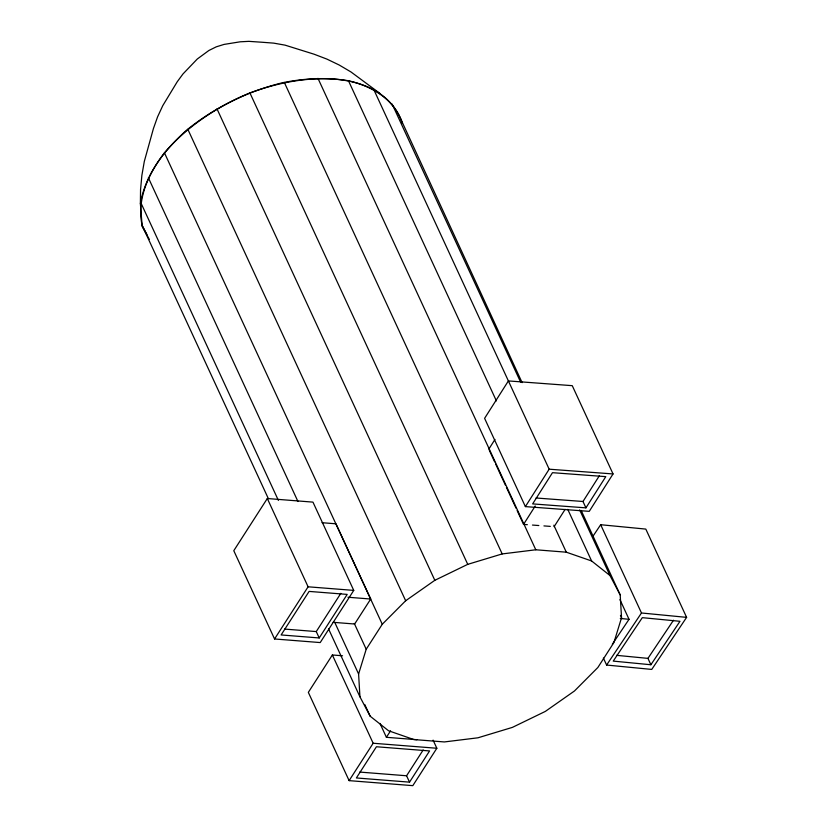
<?xml version="1.0" encoding="UTF-8"?>
<svg xmlns="http://www.w3.org/2000/svg" width="827" height="827" viewBox="0 0 827 827"><rect width="100%" height="100%" fill="white"/><g stroke="black" fill="none" stroke-linecap="round" stroke-linejoin="round"><path stroke-width="1.24" d="M149.336 239.375L142.192 226.505L140.394 203.773L140.559 189.538L141.872 175.407L144.311 161.41L153.429 128.557L157.575 116.865L162.785 105.629L177.247 81.749L183.005 73.923L197.302 58.996L208.9 50.478L216.281 46.829L224.034 44.42L240.212 41.805L248.855 41.35L262.076 42.249L273.665 43.128L285.057 45.144L314.033 54.189L326.851 59.079L339.194 65.013L350.999 71.97L380.141 93.575M140.394 203.773C145.407 174.094 164.614 149.997 186.385 130.325C214.534 107.479 247.49 91.373 282.658 82.7C324.432 74.244 384.255 75.174 402.273 122.324L522.116 382.632M268.362 498.629L142.099 225.378C136.507 198.842 148.674 173.463 164.428 152.799C187.512 126.024 217.429 106.435 249.899 92.893C281.366 81.428 315.087 75.278 348.456 80.736C372.129 86.256 394.396 99.199 402.356 123.45M359.941 696.82L358.598 673.984L366.206 649.236L382.27 624.251L405.664 600.743L434.826 580.306L467.741 564.345L502.185 553.925L535.793 549.779L566.299 552.188L591.605 560.964L609.985 575.54L620.198 594.902L621.542 617.738L613.934 642.496L597.88 667.472L574.476 690.979L545.324 711.416L512.399 727.388L477.965 737.798L444.347 741.943L413.841 739.545L388.545 730.758L370.155 716.192L359.941 696.82L328.515 628.809M488.778 449.175L494.97 439.437M525.383 506.61L484.601 418.338L508.388 380.927L572.253 385.671L613.045 473.943L589.258 511.344L525.383 506.61L549.169 469.198L373.763 89.523M527.357 524.68L523.543 524.401L535.234 506.01M554.121 526.675L565.13 509.36M585.94 507.861L605.788 476.641L552.488 472.682L532.64 503.901L585.94 507.861L582.994 501.482L599.42 475.649M267.307 498.526L233.783 550.699L274.564 638.971L320.214 642.569L353.749 590.395L312.957 502.123L267.307 498.526L308.099 586.798L274.564 638.971M319.212 637.958L347.195 594.406L309.102 591.408L281.118 634.95L319.212 637.958L316.265 631.57L340.838 593.341M342.554 655.78L332.361 654.974L308.337 692.364L349.118 780.636L412.818 785.65L436.842 748.259L433.09 740.134M322.054 522.705L335.948 523.801L370.703 599.027L354.649 624.013L333.178 622.317M349.118 780.636L373.153 743.246L332.361 654.974M416.901 739.7L386.395 737.302L390.571 730.81M409.53 782.146L429.585 750.937L376.43 746.75L356.375 777.959L409.53 782.146L406.584 775.767L423.186 749.944M592.856 536.403L600.681 524.721L645.815 529.094L686.606 617.366L651.748 669.425L606.615 665.042L603.39 658.075M612.342 644.233L629.037 619.309L619.95 599.627M606.615 665.042L641.473 612.983L600.681 524.721M650.89 664.753L679.98 621.304L642.321 617.655L613.231 661.104L650.89 664.753L647.944 658.375L673.488 620.229M549.169 469.198L613.045 473.943M536.03 497.999L582.994 501.482M532.464 525.062L538.832 525.538M543.928 525.91L550.296 526.385M308.099 586.798L353.749 590.395M347.971 597.239L370.703 599.027M284.519 629.078L316.265 631.57M373.153 743.246L436.842 748.259M359.755 772.077L406.584 775.767M641.473 612.983L686.606 617.366M620.291 618.462L629.037 619.309M616.56 655.335L647.944 658.375M142.099 225.378L146.906 234.486M581.185 510.466L620.198 594.902M392.143 104.088L520.576 382.033M579.644 509.866L609.985 575.54M620.467 615.391L621.542 617.738M567.756 509.37L591.605 560.964M348.456 80.736L496.396 400.899M553.832 525.207L566.299 552.188M317.961 78.338L535.793 549.779M489.315 450.333L494.66 461.911M495.735 464.226L505.359 485.056M506.424 487.372L516.048 508.202M517.123 510.517L523.543 524.401M284.343 82.483L502.185 553.925M249.899 92.893L467.741 564.345M216.984 108.854L434.826 580.306M187.832 129.291L405.664 600.743M164.428 152.799L382.27 624.251M148.374 177.784L297.937 501.472M354.287 623.434L366.206 649.236M140.755 202.543L278.399 500.418M334.749 622.39L358.598 673.984M379.986 723.418L386.395 737.302M364.738 704.459L370.155 716.192"/></g></svg>
